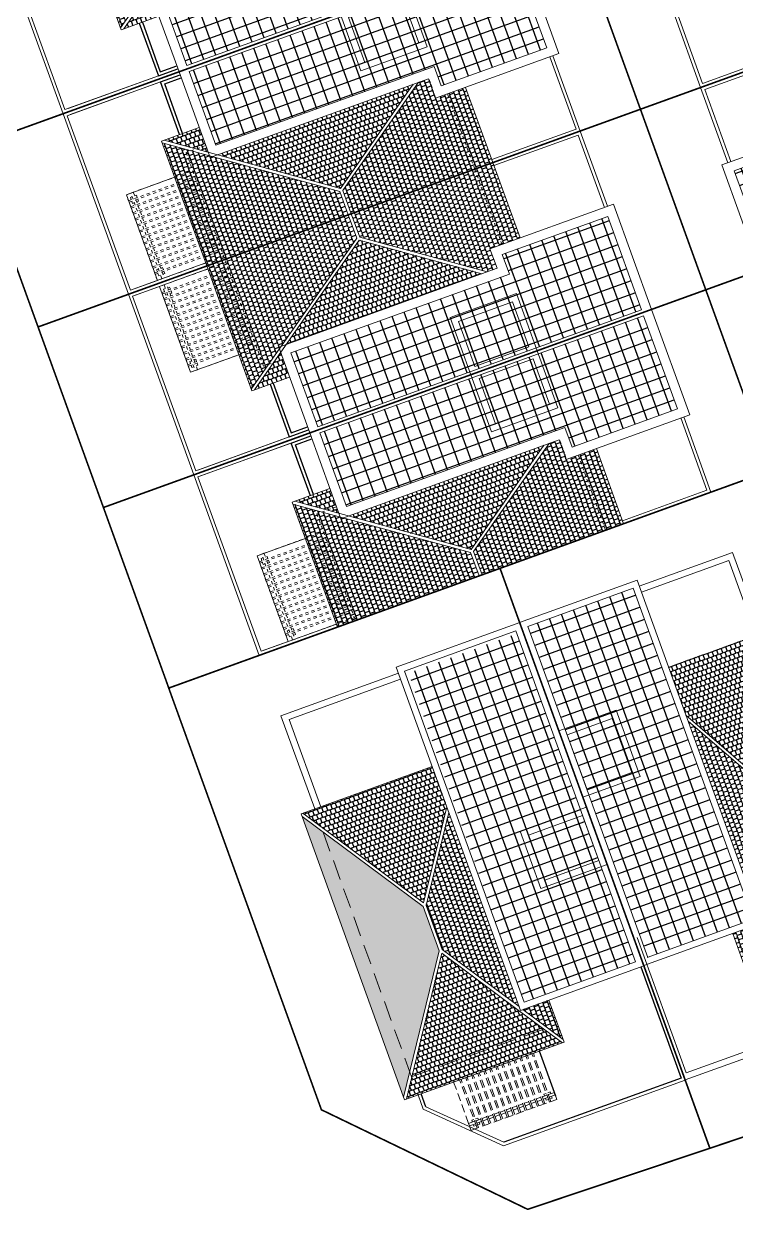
# Model space of a CAD drawing. Header units: metres. Extents: x 568336 to 569219, y 2065964 to 2066430.
# Drawn here: x 568620.91 to 568643.14, y 2066195.28 to 2066232.96 of the extents above; entities that cross this region are included whole.
import ezdxf
from ezdxf.xclip import XClip

# ---------------------------------------------------------------- set-up
doc = ezdxf.new("R2010")
doc.units = ezdxf.units.M
doc.linetypes.add('HIDDEN', pattern=[0.375, 0.25, -0.125])
doc.linetypes.add('HIDDEN2', pattern=[0.1875, 0.125, -0.0625])
for name, color, linetype, lineweight in [('-CONCRETE', 1, 'CONTINUOUS', 35), ('-DIM', 9, 'CONTINUOUS', 13), ('-DOOR', 137, 'CONTINUOUS', 9), ('-HATCH', 8, 'CONTINUOUS', 5), ('-HIDE', 3, 'HIDDEN', 13), ('-LINE1', 7, 'CONTINUOUS', 18), ('-LINE2', 252, 'CONTINUOUS', 9)]:
    doc.layers.add(name, color=color, linetype=linetype, lineweight=lineweight)
for name, color, linetype in [('-HATCH CONCRETE', 54, 'CONTINUOUS'), ('13. NET HATCH', 252, 'CONTINUOUS'), ('LoLK', 6, 'CONTINUOUS'), ('TIMDUONG', 1, 'CONTINUOUS')]:
    doc.layers.add(name, color=color, linetype=linetype)

# ---------------------------------------------------------------- blocks, each defined once
blk = doc.blocks.new('M2-T2.1')
at = {"layer": '13. NET HATCH'}
h = blk.add_hatch(dxfattribs=at)
h.set_pattern_fill('_USER', color=256, scale=0.4, angle=19.87733387619824, double=1, pattern_type=0)
h.set_pattern_definition([(19.87733387619824, (568227.5722207802, 2066582.671176444), (-0.1360030188104361, 0.3761690828263909), []), (109.8773338761982, (568227.5722207802, 2066582.671176444), (-0.3761690828263909, -0.1360030188104361), [])])
h.paths.add_polyline_path([(568632.9155201403, 2066212.682589221), (568636.30088506, 2066213.906559324), (568640.0068947611, 2066203.655435342), (568636.527547512, 2066202.397477228)])
h = blk.add_hatch(dxfattribs=at)
h.set_pattern_fill('MAIGO-12', color=256, scale=0.3, angle=19.87733387619823)
h.set_pattern_definition([(19.87733387619823, (569016.1298128878, 2066635.111411981), (0.01953057097603479, 0.1665639720868534), [0.12, -0.03, 0.12, -0.03]), (109.8773338761982, (569016.1106064339, 2066635.120418209), (-0.1215328350838618, 0.1155628400329398), [0.135, -0.165]), (64.87733387619822, (569016.1016002066, 2066635.101211755), (0.01953057097640636, 0.1665639720900222), [0.021213203436, -0.4030508652000001]), (154.8773338761982, (569016.1298128878, 2066635.111411981), (-0.1215328350861739, 0.1155628400351384), [0.021213203436, -0.4030508652000001])])
h.paths.add_polyline_path([(568633.3836134827, 2066205.504517156), (568634.1100024852, 2066208.496451787), (568633.6534152506, 2066209.759320823), (568629.6192339873, 2066208.30077238)])
h = blk.add_hatch(dxfattribs=at)
h.set_pattern_fill('MAIGO-12', color=256, scale=0.3, angle=109.8773338761982)
h.set_pattern_definition([(109.8773338761982, (568225.8177107985, 2066580.863445819), (-0.1665639720868534, 0.01953057097603476), [0.12, -0.03, 0.12, -0.03]), (199.8773338761982, (568225.8087045711, 2066580.844239366), (-0.1155628400329398, -0.1215328350838618), [0.135, -0.165]), (154.8773338761982, (568225.8279110249, 2066580.835233138), (-0.1665639720900222, 0.01953057097640633), [0.021213203436, -0.4030508652000001]), (244.8773338761982, (568225.8177107985, 2066580.863445819), (-0.1155628400351384, -0.121532835086174), [0.021213203436, -0.4030508652000001])])
h.paths.add_polyline_path([(568633.8723476019, 2066204.005658466), (568632.7620808232, 2066199.429652863), (568629.5937630449, 2066208.195286163), (568633.3724906037, 2066205.388206811)])
h = blk.add_hatch(dxfattribs=at)
h.set_pattern_fill('MAIGO-12', color=256, scale=0.3, angle=109.8773338761982)
h.set_pattern_definition([(109.8773338761982, (568221.3581635503, 2066580.824652372), (-0.1665639720868534, 0.01953057097603476), [0.12, -0.03, 0.12, -0.03]), (199.8773338761982, (568221.3491573229, 2066580.805445918), (-0.1155628400329398, -0.1215328350838618), [0.135, -0.165]), (154.8773338761982, (568221.3683637766, 2066580.796439691), (-0.1665639720900222, 0.01953057097640633), [0.021213203436, -0.4030508652000001]), (244.8773338761982, (568221.3581635503, 2066580.824652372), (-0.1155628400351384, -0.121532835086174), [0.021213203436, -0.4030508652000001])])
h.paths.add_polyline_path([(568633.9663885204, 2066204.03966296), (568636.3655027921, 2066202.257991133), (568634.171566606, 2066208.32617234), (568633.4665342267, 2066205.422203825)])
h = blk.add_hatch(dxfattribs=at)
h.set_pattern_fill('MAIGO-12', color=256, scale=0.3, angle=19.87733387619823)
h.set_pattern_definition([(19.87733387619823, (569019.3797050216, 2066626.12257516), (0.01953057097603479, 0.1665639720868534), [0.12, -0.03, 0.12, -0.03]), (109.8773338761982, (569019.3604985678, 2066626.131581387), (-0.1215328350838618, 0.1155628400329398), [0.135, -0.165]), (64.87733387619822, (569019.3514923404, 2066626.112374933), (0.01953057097640636, 0.1665639720900222), [0.021213203436, -0.4030508652000001]), (154.8773338761982, (569019.3797050216, 2066626.12257516), (-0.1215328350861739, 0.1155628400351384), [0.021213203436, -0.4030508652000001])])
h.paths.add_polyline_path([(568633.9552794128, 2066203.923353366), (568636.4270669129, 2066202.087711685), (568636.9979961049, 2066201.663718352), (568637.7200488886, 2066201.127494998), (568632.8495546792, 2066199.36606797)])
h = blk.add_hatch(dxfattribs=at)
h.set_pattern_fill('MAIGO-12', color=256, scale=0.3, angle=109.8773338761982)
h.set_pattern_definition([(109.8773338761982, (568220.939699805, 2066579.215628597), (-0.1665639720868534, 0.01953057097603476), [0.12, -0.03, 0.12, -0.03]), (199.8773338761982, (568220.9306935776, 2066579.196422143), (-0.1155628400329398, -0.1215328350838618), [0.135, -0.165]), (154.8773338761982, (568220.9499000314, 2066579.187415916), (-0.1665639720900222, 0.01953057097640633), [0.021213203436, -0.4030508652000001]), (244.8773338761982, (568220.939699805, 2066579.215628597), (-0.1155628400351384, -0.121532835086174), [0.021213203436, -0.4030508652000001])])
h.paths.add_polyline_path([(568636.4846700461, 2066202.16930439), (568637.7459019765, 2066201.232855162), (568637.3004938269, 2066202.464265505)])
at = {"layer": '-DOOR'}
for p, q in [((568636.4549143958, 2066214.068583784), (568640.1952413735, 2066203.723532066)), ((568628.9322417089, 2066211.348779734), (568632.5993925735, 2066212.674629228)), ((568629.9861486106, 2066208.433429471), (568628.9322417089, 2066211.348779734)), ((568629.1880521117, 2066211.228597042), (568630.1740732794, 2066208.501373179)), ((568641.5551263017, 2066199.962372911), (568640.1952413735, 2066203.723532066))]:
    blk.add_line(p, q, dxfattribs=at)
blk.add_lwpolyline([(568629.1880521117, 2066211.228597042), (568632.6673940829, 2066212.486544686)], dxfattribs=at)
at = {"layer": '-HATCH', "linetype": 'HIDDEN'}
for p, q in [((568636.797204588, 2066199.087784827), (568636.2516002895, 2066200.596426704)), ((568636.9382679941, 2066199.138785959), (568636.3928512082, 2066200.647510469)), ((568636.9852891293, 2066199.155786336), (568636.4396785116, 2066200.664445687)), ((568637.1263525354, 2066199.206787468), (568636.580877344, 2066200.715510616)), ((568637.1263525354, 2066199.206787468), (568636.580877344, 2066200.715510616)), ((568637.1263525354, 2066199.206787468), (568636.580877344, 2066200.715510616)), ((568637.1263525354, 2066199.206787468), (568636.580877344, 2066200.715510616)), ((568637.1733736708, 2066199.223787846), (568636.6279489858, 2066200.732534199)), ((568637.3144370768, 2066199.274788978), (568636.7690076522, 2066200.783548436)), ((568637.3614582121, 2066199.291789355), (568636.8160272078, 2066200.800553181)), ((568635.8097607455, 2066198.730776903), (568635.2641896241, 2066200.239327042)), ((568635.856781881, 2066198.74777728), (568635.3114014318, 2066200.256401317)), ((568635.997845287, 2066198.798778412), (568635.4524600982, 2066200.307415554)), ((568636.0448664223, 2066198.81577879), (568635.4992874016, 2066200.324350771)), ((568636.1859298283, 2066198.866779922), (568635.6403460681, 2066200.375365009)), ((568636.2329509638, 2066198.883780299), (568635.6873656235, 2066200.392369754)), ((568636.3740143697, 2066198.934781431), (568635.8284242902, 2066200.443383992)), ((568636.4210355051, 2066198.951781808), (568635.8756360977, 2066200.460458266)), ((568636.5620989111, 2066199.00278294), (568636.0165025122, 2066200.511402974)), ((568636.6091200465, 2066199.019783318), (568636.0637143198, 2066200.528477249)), ((568636.7501834526, 2066199.07078445), (568636.2047729862, 2066200.579491486)), ((568635.05742258, 2066198.458770865), (568634.5120689883, 2066199.967320638)), ((568635.1044437152, 2066198.475771242), (568634.5588962918, 2066199.984255855)), ((568635.2455071213, 2066198.526772375), (568634.7001472103, 2066200.035339621)), ((568635.2925282567, 2066198.543772752), (568634.7471667659, 2066200.052344367)), ((568635.4335916627, 2066198.594773884), (568634.8880331801, 2066200.103289076)), ((568635.480612798, 2066198.611774261), (568634.9350527357, 2066200.120293822)), ((568635.6216762041, 2066198.662775394), (568635.0763036542, 2066200.171377588)), ((568635.6686973394, 2066198.679775771), (568635.1231309576, 2066200.188312805))]:
    blk.add_line(p, q, dxfattribs=at)
blk.add_lwpolyline([(568637.0042272722, 2066200.868616229), (568634.323864196, 2066199.899255881), (568634.8694037225, 2066198.390793104), (568637.5495427536, 2066199.359790865)], close=True, dxfattribs=at)
for points in [[(568637.236235341, 2066199.4910862), (568637.095171935, 2066199.440085068)], [(568637.2158348882, 2066199.547511563), (568637.1453688692, 2066199.522034745), (568637.1657693221, 2066199.465609382)], [(568637.3538538634, 2066199.533610892), (568637.3334534105, 2066199.590036254), (568637.2628560235, 2066199.56451194)], [(568637.3104570801, 2066199.432852761), (568637.4985416216, 2066199.500854271), (568637.4713410179, 2066199.576088087), (568637.2832564764, 2066199.508086578)], [(568636.2958126339, 2066199.151078654), (568636.154749228, 2066199.100077522)], [(568636.4838971754, 2066199.219080163), (568636.3428337694, 2066199.168079031)], [(568636.3700343731, 2066199.092845215), (568636.5110977791, 2066199.143846347)], [(568636.6719817169, 2066199.287081672), (568636.5309183107, 2066199.23608054)], [(568636.5581189145, 2066199.160846724), (568636.6991823206, 2066199.211847856)], [(568636.8600662583, 2066199.355083182), (568636.7190028522, 2066199.30408205)], [(568636.746203456, 2066199.228848233), (568636.8872668621, 2066199.279849365)], [(568637.0481507997, 2066199.423084691), (568636.9070873936, 2066199.372083559)], [(568636.9342879973, 2066199.296849743), (568637.0753514034, 2066199.347850875)], [(568637.0481507997, 2066199.423084691), (568637.0481507997, 2066199.423084691)], [(568637.0481507997, 2066199.423084691), (568637.0481507997, 2066199.423084691)], [(568637.0753514034, 2066199.347850875), (568637.0753514034, 2066199.347850875)], [(568637.0753514034, 2066199.347850875), (568637.0753514034, 2066199.347850875)], [(568637.1223725388, 2066199.364851252), (568637.2634359448, 2066199.415852384)], [(568637.1929699258, 2066199.390375566), (568637.2133703786, 2066199.333950204), (568637.2838363976, 2066199.359427022)], [(568637.3308575329, 2066199.376427399), (568637.40145492, 2066199.401951713), (568637.3810544672, 2066199.458377075)], [(568634.908689141, 2066198.649567522), (568634.8882886881, 2066198.705992884), (568634.9588203913, 2066198.73149345)], [(568635.0058415266, 2066198.748493827), (568635.0763732296, 2066198.773994394), (568635.0967736825, 2066198.717569031)], [(568635.1673053856, 2066198.743069597), (568635.0262419794, 2066198.692068465)], [(568635.3553899269, 2066198.811071107), (568635.2143265209, 2066198.760069974)], [(568635.2415271247, 2066198.684836158), (568635.3825905307, 2066198.73583729)], [(568635.5434744684, 2066198.879072616), (568635.4024110623, 2066198.828071484)], [(568635.429611666, 2066198.752837667), (568635.5706750721, 2066198.8038388)], [(568635.7315590098, 2066198.947074126), (568635.5904956036, 2066198.896072993)], [(568635.6176962074, 2066198.820839177), (568635.7587596135, 2066198.871840309)], [(568635.9196435512, 2066199.015075635), (568635.7785801452, 2066198.964074503)], [(568635.805780749, 2066198.888840686), (568635.946844155, 2066198.939841819)], [(568636.1077280926, 2066199.083077144), (568635.9666646866, 2066199.032076012)], [(568635.9938652903, 2066198.956842196), (568636.1349286963, 2066199.007843328)], [(568636.1819498318, 2066199.024843705), (568636.3230132377, 2066199.075844837)], [(568634.9792208442, 2066198.675068088), (568634.7912019867, 2066198.607090326), (568634.8184025905, 2066198.53185651), (568635.006421448, 2066198.599834271)], [(568635.0268219007, 2066198.543408909), (568634.9562901976, 2066198.517908343), (568634.9358897448, 2066198.574333705)], [(568635.0534425832, 2066198.616834648), (568635.1945059893, 2066198.667835781)], [(568635.1239742863, 2066198.642335215), (568635.144374739, 2066198.585909852), (568635.073843036, 2066198.560409287)]]:
    blk.add_lwpolyline(points, dxfattribs=at)
at = {"layer": '-HATCH CONCRETE', "color": 251}
for p, q in [((568640.1691954546, 2066203.501444674), (568641.4270631948, 2066200.022422981)), ((568637.5141685063, 2066199.457632062), (568637.0042272722, 2066200.868616229)), ((568641.4270631948, 2066200.022422981), (568635.8892948226, 2066198.020256268)), ((568633.4569231462, 2066199.126504954), (568633.3101052451, 2066199.532627292))]:
    blk.add_line(p, q, dxfattribs=at)
at = {"layer": '-HIDE', "linetype": 'HIDDEN2', "ltscale": 5}
for p, q in [((568633.0117192824, 2066200.062813618), (568630.1901307307, 2066207.869167746)), ((568637.142605965, 2066201.556325671), (568633.0117192824, 2066200.062813618))]:
    blk.add_line(p, q, dxfattribs=at)
at = {"layer": '-LINE1'}
for p, q in [((568636.3868707712, 2066214.256653099), (568632.531391064, 2066212.862713769)), ((568640.4841590754, 2066202.92414069), (568636.3868707712, 2066214.256653099)), ((568636.2666183367, 2066214.00050542), (568632.7873050066, 2066212.742568131)), ((568640.0068802156, 2066203.655430068), (568636.2666183367, 2066214.00050542)), ((568636.4073687218, 2066202.141356093), (568632.531391064, 2066212.862713769)), ((568636.5275474673, 2066202.397477352), (568632.7873050066, 2066212.742568131)), ((568629.5629858354, 2066208.280435997), (568633.6534152506, 2066209.759320823)), ((568632.7925190474, 2066199.345440884), (568629.5629858354, 2066208.280435997)), ((568633.3724906037, 2066205.388206811), (568629.5937630449, 2066208.195286163)), ((568633.3836134827, 2066205.504517156), (568629.6193838167, 2066208.30082655)), ((568633.3836134827, 2066205.504517156), (568634.1100024852, 2066208.496451787)), ((568633.4665342267, 2066205.422203825), (568634.171566606, 2066208.32617234)), ((568633.8723476019, 2066204.005658466), (568633.3724906037, 2066205.388206811)), ((568633.9663885204, 2066204.03966296), (568633.4665342267, 2066205.422203825)), ((568633.8723476019, 2066204.005658466), (568632.7620808232, 2066199.429652863)), ((568633.9663885204, 2066204.03966296), (568636.3655027921, 2066202.257991133)), ((568633.9552794128, 2066203.923353366), (568632.8495546792, 2066199.36606797)), ((568633.9552794128, 2066203.923353366), (568636.4270669129, 2066202.087711685)), ((568636.5275474673, 2066202.397477352), (568640.0068947657, 2066203.655435329)), ((568636.4073687218, 2066202.141356093), (568640.262886034, 2066203.535318505)), ((568636.4846700461, 2066202.16930439), (568637.7459019765, 2066201.232855162)), ((568637.3004938269, 2066202.464265505), (568637.7766003258, 2066201.147946974)), ((568636.4270669129, 2066202.087711685), (568637.7200488886, 2066201.127494998)), ((568637.7766003258, 2066201.147946974), (568632.7925190474, 2066199.345440884))]:
    blk.add_line(p, q, dxfattribs=at)
for points in [[(568636.4042212928, 2066207.739255072), (568638.4729241783, 2066208.487189579), (568639.1189374824, 2066206.700389299), (568637.0502345968, 2066205.952454792)], [(568636.6603073435, 2066207.61917204), (568638.3528411463, 2066208.231103528), (568638.8628514316, 2066206.820472331), (568637.1703176288, 2066206.208540843)]]:
    blk.add_lwpolyline(points, close=True, dxfattribs=at)
at = {"layer": '-LINE2'}
for p, q in [((568635.8849806517, 2066197.912345515), (568641.5551263017, 2066199.962372911)), ((568633.2160521474, 2066199.498612742), (568633.3771831368, 2066199.05289806)), ((568635.8892948226, 2066198.020256268), (568633.4569231462, 2066199.126504954)), ((568635.8849806517, 2066197.912345515), (568633.3771831368, 2066199.05289806))]:
    blk.add_line(p, q, dxfattribs=at)
at = {"layer": 'TIMDUONG', "color": 1, "linetype": 'HIDDEN', "ltscale": 10, "const_width": 0.05}
blk.add_lwpolyline([(568635.7726575843, 2066215.952376971), (568625.4282189548, 2066212.211709992), (568630.1956530432, 2066199.03444783), (568636.6364510525, 2066195.923324992), (568642.3250382127, 2066197.832386907)], close=True, dxfattribs=at)
blk = doc.blocks.new('A$C4e74010f')
at = {"layer": '-LINE1', "linetype": 'HIDDEN'}
for p, q in [((158.0064844909648, 100.3152907365002), (158.0064844909648, 2200.785405926945)), ((208.0064844909648, 100.3152907365002), (208.0064844909648, 2200.785405926945)), ((358.0064844909648, 100.3152907365002), (358.0064844909648, 2200.785405926945)), ((408.0064844909648, 100.3152907365002), (408.0064844909648, 2200.785405926945)), ((558.0064844909648, 99.86534659507743), (558.0064844909648, 2200.335461785522)), ((608.0064844909648, 99.86534659507743), (608.0064844909648, 2200.335461785522)), ((758.0064844909939, 99.86534659507743), (758.0064844909939, 2200.335461785522)), ((808.0064844909939, 99.86534659507743), (808.0064844909939, 2200.335461785522)), ((958.0064844909648, 100.3152907365002), (958.0064844909648, 2200.785405926945)), ((1008.006484490965, 100.3152907365002), (1008.006484490965, 2200.785405926945)), ((1158.006484490965, 100.3152907365002), (1158.006484490965, 2200.785405926945)), ((1208.006484490965, 100.3152907365002), (1208.006484490965, 2200.785405926945)), ((1358.006484490965, 100.3152907365002), (1358.006484490965, 2200.785405926945)), ((1408.006484490965, 100.3152907365002), (1408.006484490965, 2200.785405926945)), ((1558.006484490994, 100.3152907365002), (1558.006484490994, 2200.785405926945)), ((1608.006484490994, 100.3152907365002), (1608.006484490994, 2200.785405926945)), ((1758.006484491023, 100.3152907365002), (1758.006484491023, 2200.785405926945)), ((1808.006484491023, 100.3152907365002), (1808.006484491023, 2200.785405926945)), ((1958.006484491023, 100.3152907365002), (1958.006484491023, 2200.785405926945)), ((2008.006484491023, 100.3152907365002), (2008.006484491023, 2200.785405926945)), ((2158.006484491023, 100.3152907365002), (2158.006484491023, 2200.785405926945)), ((2208.006484491023, 100.3152907365002), (2208.006484491023, 2200.785405926945)), ((2358.006484491052, 100.3152907365002), (2358.006484491052, 2200.785405926945)), ((2408.006484491052, 100.3152907365002), (2408.006484491052, 2200.785405926945)), ((2558.006484491052, 100.3152907365002), (2558.006484491052, 2200.785405926945)), ((2608.006484491052, 100.3152907365002), (2608.006484491052, 2200.785405926945)), ((2758.006484491081, 100.7652348779229), (2758.006484491081, 2201.235350068368)), ((2808.006484491081, 100.7652348779229), (2808.006484491081, 2201.235350068368)), ((2958.00648449111, 100.7652348779229), (2958.00648449111, 2201.235350068368)), ((3008.00648449111, 100.7652348779229), (3008.00648449111, 2201.235350068368)), ((3158.00648449111, 100.7652348779229), (3158.00648449111, 2201.235350068368)), ((3208.00648449111, 100.7652348779229), (3208.00648449111, 2201.235350068368)), ((3358.00648449111, 100.7652348779229), (3358.00648449111, 2201.235350068368)), ((3408.00648449111, 100.7652348779229), (3408.00648449111, 2201.235350068368))]:
    blk.add_line(p, q, dxfattribs=at)
blk.add_lwpolyline([(-0.0003190369752701372, 2200.333615124622), (3599.462084550498, 2200.785405926203), (3599.462084550498, 100.7652348771808), (-0.0003190369752701372, 100.3134440756003)], close=True, dxfattribs=at)
for points in [[(82.93663930598996, 330.3152907365002), (82.93663930598996, 390.3152907365002), (158.0064844909648, 390.3152907365002)], [(208.0064844909648, 390.3152907365002), (282.93663930599, 390.3152907365002), (282.93663930599, 330.3152907365002)], [(3358.00648449111, 390.7652348779229), (3283.00648449111, 390.7652348779229), (3283.00648449111, 330.7652348779229)], [(3483.00648449111, 330.7652348779229), (3483.00648449111, 390.7652348779229), (3408.00648449111, 390.7652348779229)], [(158.0064844909648, 250.3152907365002), (-0.0003190369752701372, 250.3134440756003), (-0.0003190369752701372, 330.3134440756003), (158.0064844909648, 330.3152907365002)], [(158.0064844909648, 190.3152907365002), (82.93663930598996, 190.3152907365002), (82.93663930598996, 250.3152907365002)], [(208.0064844909648, 330.3152907365002), (358.0064844909648, 330.3152907365002)], [(358.0064844909648, 250.3152907365002), (208.0064844909648, 250.3152907365002)], [(282.93663930599, 250.3152907365002), (282.93663930599, 190.3152907365002), (208.0064844909648, 190.3152907365002)], [(408.0064844909648, 330.3152907365002), (558.0064844909648, 330.3152907365002)], [(558.0064844909648, 250.3152907365002), (408.0064844909648, 250.3152907365002)], [(608.0064844909648, 330.3152907365002), (758.0064844909939, 330.3152907365002)], [(758.0064844909939, 250.3152907365002), (608.0064844909648, 250.3152907365002)], [(808.0064844909939, 330.3152907365002), (958.0064844909648, 330.3152907365002)], [(958.0064844909648, 250.3152907365002), (808.0064844909939, 250.3152907365002)], [(1008.006484490965, 330.3152907365002), (1158.006484490965, 330.3152907365002)], [(1158.006484490965, 250.3152907365002), (1008.006484490965, 250.3152907365002)], [(1208.006484490965, 330.3152907365002), (1358.006484490965, 330.3152907365002)], [(1358.006484490965, 250.3152907365002), (1208.006484490965, 250.3152907365002)], [(1408.006484490965, 330.3152907365002), (1558.006484490994, 330.3152907365002)], [(1558.006484490994, 250.3152907365002), (1408.006484490965, 250.3152907365002)], [(1608.006484490994, 330.3152907365002), (1758.006484491023, 330.3152907365002)], [(1758.006484491023, 250.3152907365002), (1608.006484490994, 250.3152907365002)], [(1808.006484491023, 330.3152907365002), (1958.006484491023, 330.3152907365002)], [(1958.006484491023, 250.3152907365002), (1808.006484491023, 250.3152907365002)], [(2008.006484491023, 330.3152907365002), (2158.006484491023, 330.3152907365002)], [(2158.006484491023, 250.3152907365002), (2008.006484491023, 250.3152907365002)], [(2208.006484491023, 330.3152907365002), (2358.006484491052, 330.3152907365002)], [(2358.006484491052, 250.3152907365002), (2208.006484491023, 250.3152907365002)], [(2408.006484491052, 330.3152907365002), (2558.006484491052, 330.3152907365002)], [(2558.006484491052, 250.3152907365002), (2408.006484491052, 250.3152907365002)], [(2608.006484491052, 330.3152907365002), (2758.006484491081, 330.438002775074)], [(2758.006484491081, 250.438002775074), (2608.006484491052, 250.3152907365002)], [(2808.006484491081, 330.4789067879319), (2958.00648449111, 330.6016188265057)], [(2958.00648449111, 250.6016188265057), (2808.006484491081, 250.4789067879319)], [(3008.00648449111, 330.6425228393491), (3158.00648449111, 330.7652348779229)], [(3158.00648449111, 250.7652348779229), (3008.00648449111, 250.6425228393491)], [(3208.00648449111, 330.7652348779229), (3358.00648449111, 330.7652348779229)], [(3358.00648449111, 250.7652348779229), (3208.00648449111, 250.7652348779229)], [(3283.00648449111, 250.7652348779229), (3283.00648449111, 190.7652348779229), (3358.00648449111, 190.7652348779229)], [(3408.00648449111, 330.7652348779229), (3599.462084550498, 330.7652348771808), (3599.462084550498, 250.7652348771808), (3408.00648449111, 250.7652348779229)], [(3408.00648449111, 190.7652348779229), (3483.00648449111, 190.7652348779229), (3483.00648449111, 250.7652348779229)]]:
    blk.add_lwpolyline(points, dxfattribs=at)
blk = doc.blocks.new('M3-T2.1')
at = {"layer": '13. NET HATCH'}
h = blk.add_hatch(dxfattribs=at)
h.set_pattern_fill('_USER', color=256, scale=0.4, angle=19.88877694274363, double=1, pattern_type=0)
h.set_pattern_definition([(19.88877694274363, (568223.6513931489, 2066582.087801799), (-0.1360781442811849, 0.3761419129118544), []), (109.8887769427436, (568223.6513931489, 2066582.087801799), (-0.3761419129118544, -0.1360781442811849), [])])
h.paths.add_polyline_path([(568644.7310491242, 2066217.066538482), (568641.4388299934, 2066215.876099969), (568645.1787799452, 2066205.53125817), (568648.4705606638, 2066206.721534324)])
h = blk.add_hatch(dxfattribs=at)
h.set_pattern_fill('MAIGO-12', color=256, scale=0.3, angle=19.88877694274361)
h.set_pattern_definition([(19.88877694274361, (569008.9009373919, 2066625.015506338), (0.0194973045655284, 0.1665678693946676), [0.12, -0.03, 0.12, -0.03]), (109.8887769427436, (569008.8817291398, 2066625.024508729), (-0.1215559127764169, 0.1155385652892232), [0.135, -0.165]), (64.88877694274362, (569008.8727267485, 2066625.005300477), (0.01949730456589934, 0.1665678693978365), [0.021213203436, -0.4030508652]), (154.8887769427436, (569008.9009373919, 2066625.015506338), (-0.1215559127787295, 0.1155385652914213), [0.021213203436, -0.4030508652])])
h.paths.add_polyline_path([(568642.2719937535, 2066209.16127844), (568638.884858703, 2066212.08152219), (568642.1688585707, 2066213.268984863), (568642.7082526642, 2066211.777257863)])
h = blk.add_hatch(dxfattribs=at)
h.set_pattern_fill('MAIGO-12', color=256, scale=0.3, angle=109.8887769427436)
h.set_pattern_definition([(109.8887769427436, (568210.5685535189, 2066576.296377968), (-0.1665678693946675, 0.01949730456552837), [0.12, -0.03, 0.12, -0.03]), (199.8887769427436, (568210.5595511275, 2066576.277169716), (-0.1155385652892232, -0.121555912776417), [0.135, -0.165]), (154.8887769427436, (568210.5787593797, 2066576.268167324), (-0.1665678693978365, 0.01949730456589933), [0.021213203436, -0.4030508652]), (244.8887769427436, (568210.5685535189, 2066576.296377968), (-0.1155385652914213, -0.1215559127787296), [0.021213203436, -0.4030508652000001])])
h.paths.add_polyline_path([(568642.663264062, 2066207.932173756), (568642.161826144, 2066202.846322501), (568638.8655887712, 2066211.966101232), (568642.2641192791, 2066209.036032804)])
h = blk.add_hatch(dxfattribs=at)
h.set_pattern_fill('MAIGO-12', color=256, scale=0.3, angle=109.8887769427436)
h.set_pattern_definition([(109.8887769427436, (568215.0067414091, 2066578.794005083), (-0.1665678693946675, 0.01949730456552837), [0.12, -0.03, 0.12, -0.03]), (199.8887769427436, (568214.9977390177, 2066578.774796831), (-0.1155385652892232, -0.121555912776417), [0.135, -0.165]), (154.8887769427436, (568215.0169472699, 2066578.76579444), (-0.1665678693978365, 0.01949730456589933), [0.021213203436, -0.4030508652]), (244.8887769427436, (568215.0067414091, 2066578.794005083), (-0.1155385652914213, -0.1215559127787296), [0.021213203436, -0.4030508652000001])])
h.paths.add_polyline_path([(568642.7573040139, 2066207.966180924), (568644.8326102768, 2066205.902218354), (568642.7776345066, 2066211.58537818), (568642.3581592215, 2066209.070039997)])
h = blk.add_hatch(dxfattribs=at)
h.set_pattern_fill('MAIGO-12', color=256, scale=0.3, angle=19.88877694274361)
h.set_pattern_definition([(19.88877694274361, (569009.3240844166, 2066623.409709532), (0.0194973045655284, 0.1665678693946676), [0.12, -0.03, 0.12, -0.03]), (109.8887769427436, (569009.3048761645, 2066623.418711923), (-0.1215559127764169, 0.1155385652892232), [0.135, -0.165]), (64.88877694274362, (569009.2958737732, 2066623.399503671), (0.01949730456589934, 0.1665678693978365), [0.021213203436, -0.4030508652]), (154.8887769427436, (569009.3240844166, 2066623.409709532), (-0.1215559127787295, 0.1155385652914213), [0.021213203436, -0.4030508652])])
h.paths.add_polyline_path([(568642.7494194421, 2066207.840963055), (568642.2490552673, 2066202.769393378), (568646.3265496846, 2066204.244187779), (568645.2370616996, 2066205.339659059), (568645.0592718804, 2066205.275371976), (568644.9211788035, 2066205.657276734)])
h = blk.add_hatch(dxfattribs=at)
h.set_pattern_fill('MAIGO-12', color=256, scale=0.3, angle=109.8887769427436)
h.set_pattern_definition([(109.8887769427436, (568214.7182900923, 2066577.579405103), (-0.1665678693946675, 0.01949730456552837), [0.12, -0.03, 0.12, -0.03]), (199.8887769427436, (568214.7092877009, 2066577.560196851), (-0.1155385652892232, -0.121555912776417), [0.135, -0.165]), (154.8887769427436, (568214.7284959531, 2066577.551194459), (-0.1665678693978365, 0.01949730456589933), [0.021213203436, -0.4030508652]), (244.8887769427436, (568214.7182900923, 2066577.579405103), (-0.1155385652914213, -0.1215559127787296), [0.021213203436, -0.4030508652000001])])
h.paths.add_polyline_path([(568646.4112334088, 2066204.332224028), (568645.953121858, 2066205.598579505), (568645.3631958393, 2066205.385267947)])
at = {"layer": '-DOOR'}
for p, q in [((568644.9180950476, 2066217.134169191), (568648.3526291586, 2066207.636094075)), ((568648.3263877132, 2066207.413204173), (568649.8564771945, 2066203.181975805)), ((568650.0189057691, 2066203.02803518), (568648.3526291586, 2066207.636094075)), ((568642.3657998722, 2066204.195253871), (568642.1781096482, 2066204.127386896)), ((568642.1781568469, 2066204.12725635), (568642.1781096482, 2066204.127386896)), ((568642.3657998722, 2066204.195253871), (568642.365830696, 2066204.195168626)), ((568642.569811275, 2066203.631044223), (568643.5559678283, 2066200.903750385)), ((568643.436164357, 2066200.647757374), (568642.3821074152, 2066203.563153363)), ((568643.436164357, 2066200.647757374), (568650.0189057691, 2066203.02803518)), ((568649.8564771945, 2066203.181975805), (568643.5559678283, 2066200.903750385))]:
    blk.add_line(p, q, dxfattribs=at)
for points in [[(568639.2540714715, 2066212.215025965), (568638.3359647219, 2066214.75410573), (568641.2507449416, 2066215.808083653)], [(568641.3187535955, 2066215.620001606), (568638.5917796711, 2066214.633932717), (568639.4418777954, 2066212.28293492)], [(568639.6459036716, 2066211.718689015), (568639.6459111487, 2066211.718668337), (568639.4581048246, 2066211.650759382), (568639.4580973475, 2066211.65078006)]]:
    blk.add_lwpolyline(points, dxfattribs=at)
at = {"layer": '-HIDE', "linetype": 'HIDDEN2', "ltscale": 5}
for p, q in [((568642.3728844477, 2066212.704738956), (568639.4580973485, 2066211.65078006)), ((568639.4580973485, 2066211.65078006), (568642.1791050907, 2066204.127769481)), ((568645.8024003869, 2066204.69264782), (568645.5298356162, 2066205.445523283)), ((568642.4156725402, 2066203.467697702), (568645.8013959443, 2066204.692284521))]:
    blk.add_line(p, q, dxfattribs=at)
at = {"layer": '-LINE1'}
for p, q in [((568641.1827342233, 2066215.99617141), (568644.8506461065, 2066217.322456935)), ((568648.6412840576, 2066206.835879651), (568644.8506461065, 2066217.322456935)), ((568641.4388299934, 2066215.876099969), (568644.7305441073, 2066217.066355766)), ((568648.471065715, 2066206.721716946), (568644.7305440733, 2066217.06635586)), ((568642.404805785, 2066197.61652009), (568635.7743443591, 2066215.954599524)), ((568645.0592718804, 2066205.275371976), (568641.1827342233, 2066215.99617141)), ((568645.1787799452, 2066205.53125817), (568641.4388299934, 2066215.876099969)), ((568642.1688585707, 2066213.268984863), (568638.8309118557, 2066212.06201553)), ((568638.8309118557, 2066212.06201553), (568642.1974233887, 2066202.750718575)), ((568638.8655887712, 2066211.966101232), (568642.2641192791, 2066209.036032804)), ((568638.884858703, 2066212.08152219), (568642.2719937535, 2066209.16127844)), ((568642.2719937535, 2066209.16127844), (568642.7082526691, 2066211.777257849)), ((568642.3581592215, 2066209.070039997), (568642.7776345066, 2066211.58537818)), ((568642.663264062, 2066207.932173756), (568642.2641192791, 2066209.036032804)), ((568642.7573040139, 2066207.966180924), (568642.3581592215, 2066209.070039997)), ((568642.663264062, 2066207.932173756), (568642.1621624662, 2066202.848245323)), ((568642.7494194421, 2066207.840963055), (568642.2490552673, 2066202.769393378)), ((568642.7494194421, 2066207.840963055), (568644.9211788035, 2066205.657276734)), ((568642.7573040139, 2066207.966180924), (568644.8326102768, 2066205.902218354)), ((568645.1787799452, 2066205.53125817), (568648.4870601625, 2066206.727500384)), ((568645.0592718804, 2066205.275371976), (568648.7261173897, 2066206.601267939)), ((568646.4295978143, 2066204.281459394), (568645.953121858, 2066205.598579505)), ((568645.2370616996, 2066205.339659059), (568646.3265496846, 2066204.244187779)), ((568645.3552799295, 2066205.382405631), (568646.4112334088, 2066204.332224028)), ((568642.1974233887, 2066202.750718575), (568646.4295978143, 2066204.281459394))]:
    blk.add_line(p, q, dxfattribs=at)
blk.add_lwpolyline([(568636.4544187393, 2066214.073811864), (568635.7743342449, 2066215.954627497), (568644.2378632918, 2066219.014926327), (568644.9163347573, 2066217.133527438)], dxfattribs=at)
blk.add_lwpolyline([(568636.4544187393, 2066214.073811864), (568635.7743342449, 2066215.954627497), (568644.2378632918, 2066219.014926327), (568644.9163347573, 2066217.133527438)], dxfattribs=at)
for points in [[(568644.287425339, 2066213.290996724), (568646.0742040393, 2066213.937078666), (568646.8222989193, 2066211.868177013), (568645.0355202188, 2066211.222095071)], [(568644.5435159327, 2066213.170923381), (568645.9541306964, 2066213.680988072), (568646.5662083258, 2066211.988250356), (568645.1555935619, 2066211.478185665)]]:
    blk.add_lwpolyline(points, close=True, dxfattribs=at)
at = {"layer": 'TIMDUONG', "color": 1, "linetype": 'HIDDEN', "ltscale": 10, "const_width": 0.05}
blk.add_lwpolyline([(568635.7735817502, 2066215.953206084), (568644.2370668934, 2066219.014086969), (568650.7947024729, 2066200.896552743), (568642.398659396, 2066197.637111241)], close=True, dxfattribs=at)
at = {"layer": '-LINE1'}
ref = blk.add_blockref('A$C4e74010f', (568643.1648482583, 2066201.398686637), dxfattribs=dict(at, xscale=0.001, yscale=0.001, zscale=0.001, rotation=19.87950163945055))
XClip(ref).set_block_clipping_path([(0.053268493502400815, 4.054399447679316), (3680.3714907662943, 1600.4705136804587)])
blk = doc.blocks.new('M1-T2')
at = {"layer": '13. NET HATCH'}
h = blk.add_hatch(dxfattribs=at)
h.set_pattern_fill('_USER', color=256, scale=400, double=1, pattern_type=0)
h.set_pattern_definition([(0, (-72019.69939832893, 268497.2421785052), (0, 400), []), (90, (-72019.69939832893, 268497.2421785052), (-400, 2.449293598294706e-14), [])])
h.paths.add_polyline_path([(194781.5083361329, 48852.05986008693), (191681.544559012, 48852.02168850085), (191681.544559012, 38102.40786097664), (194132.0005485586, 38102.40786125885), (194131.4212575209, 45352.40786124712), (194781.544961986, 45352.40786124712)])
h = blk.add_hatch(dxfattribs=at)
h.set_pattern_fill('MAIGO-12', color=256, scale=300)
h.set_pattern_definition([(0, (-71937.9789743879, 277997.6911625504), (75, 150), [120, -30, 120, -30]), (90, (-71952.9789743879, 278012.6911625504), (-74.99999999999999, 150), [135, -165]), (45, (-71967.9789743879, 277997.6911625504), (75.00000000142687, 150.0000000028537), [21.213203436, -403.0508652]), (135, (-71937.9789743879, 277997.6911625504), (-75.00000000142686, 150.0000000028537), [21.213203436, -403.0508652])])
h.paths.add_polyline_path([(197581.6412454823, 41352.9552652062), (196807.5640601909, 41352.89341472676), (194431.4716759799, 44721.41780417197), (194431.4452291422, 45052.40786124712), (195081.5481016735, 45052.40786124712), (195081.537636375, 46052.38191274014), (197581.6364075298, 46052.40807769892)])
h = blk.add_hatch(dxfattribs=at)
h.set_pattern_fill('MAIGO-12', color=256, scale=300, angle=-90.00000000000001)
h.set_pattern_definition([(270, (426586.0623544162, 307889.9603437659), (150, -75.00000000000003), [120, -30, 120, -30]), (360, (426601.0623544162, 307904.9603437659), (150, 74.99999999999996), [135, -165]), (315, (426586.0623544162, 307919.9603437659), (150.0000000028537, -75.0000000014269), [21.213203436, -403.0508652]), (44.99999999999999, (426586.0623544162, 307889.9603437659), (150.0000000028537, 75.00000000142683), [21.213203436, -403.0508652])])
h.paths.add_polyline_path([(196720.4603611046, 41302.88770931555), (194431.4855396117, 44547.91032072683), (194432.0041152306, 38057.78188376474)])
h = blk.add_hatch(dxfattribs=at)
h.set_pattern_fill('MAIGO-12', color=256, scale=300)
h.set_pattern_definition([(0, (-71937.9789743879, 268648.8918156191), (75, 150), [120, -30, 120, -30]), (90, (-71952.9789743879, 268663.8918156191), (-74.99999999999999, 150), [135, -165]), (45, (-71967.9789743879, 268648.8918156191), (75.00000000142687, 150.0000000028537), [21.213203436, -403.0508652]), (135, (-71937.9789743879, 268648.8918156191), (-75.00000000142686, 150.0000000028537), [21.213203436, -403.0508652])])
h.paths.add_polyline_path([(197581.6492357035, 41252.95526552543), (196807.5689006547, 41252.89341479431), (193493.5503469635, 36553.50668456674), (197581.6540736293, 36553.51670549273)])
h = blk.add_hatch(dxfattribs=at)
h.set_pattern_fill('MAIGO-12', color=256, scale=300, angle=-90.00000000000001)
h.set_pattern_definition([(270, (425567.8702235491, 306464.4310452158), (150, -75.00000000000003), [120, -30, 120, -30]), (360, (425582.8702235491, 306479.4310452158), (150, 74.99999999999996), [135, -165]), (315, (425567.8702235491, 306494.4310452158), (150.0000000028537, -75.0000000014269), [21.213203436, -403.0508652]), (44.99999999999999, (425567.8702235491, 306464.4310452158), (150.0000000028537, 75.00000000142683), [21.213203436, -403.0508652])])
h.paths.add_polyline_path([(194251.9137550937, 37802.40786127265), (193431.7609352131, 37802.4078611782), (193432.3257872818, 36640.20530935889)])
at = {"layer": '-CONCRETE', "color": 1, "linetype": 'HIDDEN', "ltscale": 10, "const_width": 50}
blk.add_lwpolyline([(191581.7177010371, 50951.98888872014), (197581.6939540912, 50951.98888872005), (197581.7429788466, 30952.01227472891), (191581.7667257926, 30952.01227472891)], close=True, dxfattribs=at)
at = {"layer": '-DIM'}
for points in [[(191581.6054067312, 45352.34088985813), (193481.8664234671, 45352.34088985813), (193481.8664234671, 43152.41811580034), (191581.6054067312, 43152.41811580034)], [(191781.6054067312, 45152.34088985813), (193281.8664234671, 45152.34088985813), (193281.8664234671, 43352.41811580034), (191781.6054067312, 43352.41811580034)]]:
    blk.add_lwpolyline(points, close=True, dxfattribs=at)
at = {"layer": '-DOOR'}
for p, q in [((191581.7554881212, 33952.36951132128), (191581.755488128, 37802.40786096515)), ((191681.6789614691, 37802.40786097665), (191681.6789614624, 34152.67875149207)), ((197482.0082696404, 36553.51646123689), (197481.6688462046, 34151.3781753963)), ((197581.7526964178, 36553.51670573448), (197581.6657835785, 33951.02410554287))]:
    blk.add_line(p, q, dxfattribs=at)
at = {"layer": '-HATCH'}
for p, q in [((195081.507289891, 48952.0313275103), (197581.7223046749, 48952.0313275103)), ((197481.7222414731, 48852.05573844664), (197481.7222377752, 46052.40703204017)), ((197581.7223046749, 48952.0313275103), (197581.6520589089, 46052.40807786272)), ((197581.6657835785, 33951.02410554287), (191581.7554881212, 33952.36951132128))]:
    blk.add_line(p, q, dxfattribs=at)
at = {"layer": '-HATCH', "linetype": 'HIDDEN'}
for p, q in [((194832.0781148251, 34949.89879636346), (194832.0781148251, 37150.36891155391)), ((194882.0781148251, 34949.89879636346), (194882.0781148251, 37150.36891155391)), ((195032.0781148251, 34949.89879636346), (195032.0781148251, 37150.36891155391)), ((195082.0781148252, 34949.89879636346), (195082.0781148252, 37150.36891155391)), ((195082.0781148251, 34949.89879636346), (195082.0781148251, 37150.36891155391)), ((195082.0781148251, 34949.89879636346), (195082.0781148251, 37150.36891155391)), ((195082.0781148251, 34949.89879636346), (195082.0781148251, 37150.36891155391)), ((195232.0781148252, 34949.89879636346), (195232.0781148252, 37150.36891155391)), ((195282.0781148252, 34949.89879636346), (195282.0781148252, 37150.36891155391)), ((195432.0781148252, 34949.89879636346), (195432.0781148252, 37150.36891155392)), ((195482.0781148252, 34949.89879636346), (195482.0781148252, 37150.36891155392)), ((195632.0781148252, 34949.89879636346), (195632.0781148252, 37150.36891155391)), ((195682.0781148252, 34949.89879636346), (195682.0781148252, 37150.36891155391)), ((195832.0781148252, 34949.89879636346), (195832.0781148252, 37150.36891155391)), ((195882.0781148252, 34949.89879636346), (195882.0781148252, 37150.36891155391)), ((196032.0781148252, 34949.89879636346), (196032.0781148252, 37150.36891155391)), ((196082.0781148252, 34949.89879636346), (196082.0781148252, 37150.36891155391)), ((196232.0781148253, 34949.89879636346), (196232.0781148253, 37150.36891155392)), ((196282.0781148253, 34949.89879636346), (196282.0781148253, 37150.36891155392)), ((196432.0781148253, 34949.89879636346), (196432.0781148253, 37150.36891155392)), ((196482.0781148253, 34949.89879636346), (196482.0781148253, 37150.36891155392)), ((196632.0781148253, 34949.89879636346), (196632.0781148253, 37150.36891155392)), ((196682.0781148253, 34949.89879636346), (196682.0781148253, 37150.36891155392)), ((196832.0781148253, 34949.89879636346), (196832.0781148253, 37150.36891155391)), ((196882.0781148253, 34949.89879636346), (196882.0781148253, 37150.36891155391)), ((197032.0781148253, 34949.89879636346), (197032.0781148253, 37150.36891155391)), ((197082.0781148253, 34949.89879636346), (197082.0781148253, 37150.36891155391)), ((197232.0781148253, 34949.89879636346), (197232.0781148253, 37150.36891155391)), ((197282.0781148253, 34949.89879636346), (197282.0781148253, 37150.36891155391))]:
    blk.add_line(p, q, dxfattribs=at)
at = {"layer": '-HATCH'}
for points in [[(197481.7222414731, 48852.05573844664), (195081.509382983, 48852.03343139064)], [(194632.0781148252, 36553.50947537227), (194632.0781148252, 34949.89879636346), (197482.0082696404, 34949.89879636346), (197481.4005076007, 34052.42727081922), (191681.9473000663, 34051.62965606915), (191682.3114230807, 37153.50714727336)], [(191682.3114230807, 37153.50714727336), (193432.076313036, 37153.50714727336)]]:
    blk.add_lwpolyline(points, dxfattribs=at)
at = {"layer": '-HATCH', "linetype": 'HIDDEN'}
blk.add_lwpolyline([(194632.0781148251, 37149.91896741249), (197482.0082696404, 37149.91896741249), (197482.0082696404, 34949.89879636346), (194632.0781148251, 34949.89879636346)], close=True, dxfattribs=at)
for points in [[(194832.0781148251, 35099.89879636346), (194632.0781148251, 35099.89879636346), (194632.0781148251, 35179.89879636346), (194832.0781148251, 35179.89879636346)], [(194757.0082696402, 35179.89879636346), (194757.0082696402, 35239.89879636346), (194832.0781148251, 35239.89879636346)], [(194832.0781148251, 35039.89879636346), (194757.0082696402, 35039.89879636346), (194757.0082696402, 35099.89879636346)], [(194882.0781148251, 35239.89879636346), (194957.0082696402, 35239.89879636346), (194957.0082696402, 35179.89879636346)], [(194882.0781148251, 35179.89879636346), (195032.0781148251, 35179.89879636346)], [(195032.0781148251, 35099.89879636346), (194882.0781148251, 35099.89879636346)], [(194957.0082696402, 35099.89879636346), (194957.0082696402, 35039.89879636346), (194882.0781148251, 35039.89879636346)], [(195082.0781148251, 35179.89879636346), (195082.0781148251, 35179.89879636346)], [(195082.0781148252, 35179.89879636346), (195082.0781148251, 35179.89879636346)], [(195082.0781148252, 35179.89879636346), (195232.0781148252, 35179.89879636346)], [(195232.0781148252, 35099.89879636346), (195082.0781148252, 35099.89879636346)], [(195082.0781148251, 35099.89879636346), (195082.0781148252, 35099.89879636346)], [(195082.0781148251, 35099.89879636346), (195082.0781148251, 35099.89879636346)], [(195282.0781148252, 35179.89879636346), (195432.0781148252, 35179.89879636346)], [(195432.0781148252, 35099.89879636346), (195282.0781148252, 35099.89879636346)], [(195482.0781148252, 35179.89879636346), (195632.0781148252, 35179.89879636346)], [(195632.0781148252, 35099.89879636346), (195482.0781148252, 35099.89879636346)], [(195682.0781148252, 35179.89879636346), (195832.0781148252, 35179.89879636346)], [(195832.0781148252, 35099.89879636346), (195682.0781148252, 35099.89879636346)], [(195882.0781148252, 35179.89879636346), (196032.0781148252, 35179.89879636346)], [(196032.0781148252, 35099.89879636346), (195882.0781148252, 35099.89879636346)], [(196082.0781148252, 35179.89879636346), (196232.0781148253, 35179.89879636346)], [(196232.0781148253, 35099.89879636346), (196082.0781148252, 35099.89879636346)], [(196282.0781148253, 35179.89879636346), (196432.0781148253, 35179.89879636346)], [(196432.0781148253, 35099.89879636346), (196282.0781148253, 35099.89879636346)], [(196482.0781148253, 35179.89879636346), (196632.0781148253, 35179.89879636346)], [(196632.0781148253, 35099.89879636346), (196482.0781148253, 35099.89879636346)], [(196682.0781148253, 35179.89879636346), (196832.0781148253, 35179.89879636346)], [(196832.0781148253, 35099.89879636346), (196682.0781148253, 35099.89879636346)], [(196882.0781148253, 35179.89879636346), (197032.0781148253, 35179.89879636346)], [(197032.0781148253, 35099.89879636346), (196882.0781148253, 35099.89879636346)], [(197082.0781148253, 35179.89879636346), (197232.0781148253, 35179.89879636346)], [(197232.0781148253, 35099.89879636346), (197082.0781148253, 35099.89879636346)], [(197232.0781148253, 35239.89879636346), (197157.0781148253, 35239.89879636346), (197157.0781148253, 35179.89879636346)], [(197157.0781148253, 35099.89879636346), (197157.0781148253, 35039.89879636346), (197232.0781148253, 35039.89879636346)], [(197357.0781148253, 35179.89879636346), (197357.0781148253, 35239.89879636346), (197282.0781148253, 35239.89879636346)], [(197282.0781148253, 35179.89879636346), (197482.0082696404, 35179.89879636346), (197482.0082696404, 35099.89879636346), (197282.0781148253, 35099.89879636346)], [(197282.0781148253, 35039.89879636346), (197357.0781148253, 35039.89879636346), (197357.0781148253, 35099.89879636346)]]:
    blk.add_lwpolyline(points, dxfattribs=at)
at = {"layer": '-HATCH CONCRETE', "color": 251}
for p, q in [((191682.3114230807, 37153.50714727336), (191681.9954599081, 37802.40786097669)), ((193432.076313036, 37153.50714727336), (191682.3114230807, 37153.50714727336))]:
    blk.add_line(p, q, dxfattribs=at)
blk.add_lwpolyline([(193432.027711175, 37253.50714727336), (191782.3114230807, 37253.50714727336), (191781.9952733098, 37802.40786098821)], dxfattribs=at)
at = {"layer": '-HIDE', "linetype": 'HIDDEN2', "ltscale": 5}
for p, q in [((197581.726349521, 45452.40807863946), (195081.543915717, 45452.3819128051)), ((194031.7607389405, 37802.95750426031), (194032.0763839002, 37153.50714727336)), ((194032.0763839002, 37153.50714727336), (197581.6543818389, 37153.51978471873))]:
    blk.add_line(p, q, dxfattribs=at)
at = {"layer": '-LINE1'}
for p, q in [((191581.544559012, 49152.02045716772), (195081.5051964397, 49152.06355413864)), ((191581.544559012, 37802.40786096513), (191581.544559012, 49152.02045716772)), ((195081.5481016735, 45052.40786124712), (195081.5051964397, 49152.06355413864)), ((191681.544559012, 48852.02168850085), (194781.5083361329, 48852.05986008693)), ((191681.544559012, 38102.40786097664), (191681.544559012, 48852.02168850085)), ((194781.544961986, 45352.40786124712), (194781.5083361329, 48852.05986008693)), ((197581.6364075298, 46052.40807769892), (195081.537636375, 46052.38191274014)), ((197581.6540736293, 36553.51670549273), (197581.6364075298, 46052.40807769892)), ((194131.4212575209, 45352.40786124712), (194132.0005485586, 38102.40786125885)), ((194781.544961986, 45352.40786124712), (194131.4212575209, 45352.40786124712)), ((194431.4452291422, 45052.40786124712), (194432.0245201799, 37802.4078612934)), ((195081.5481016735, 45052.40786124712), (194431.4452291422, 45052.40786124712)), ((194431.4716759799, 44721.41780417197), (196807.5622111425, 41352.89341457902)), ((194431.4855396117, 44547.91032072683), (196720.4603611046, 41302.88770931556)), ((193432.3257872818, 36640.20530935889), (196720.4603611046, 41302.88770931555)), ((193493.5503469635, 36553.50668456674), (196807.5689006547, 41252.89341479431)), ((196807.5622111425, 41352.89341457902), (197581.6412454823, 41352.9552652062)), ((196807.5689006547, 41252.89341479431), (197581.6492357034, 41252.95526552543)), ((191681.544559012, 38102.40786097664), (194132.0005485586, 38102.40786125885)), ((191581.544559012, 37802.40786096513), (194432.0245201799, 37802.4078612934)), ((193431.7609352131, 37802.40786117821), (193432.3679244998, 36553.5065345939)), ((193432.3679244998, 36553.5065345939), (197581.6540736293, 36553.51670549273))]:
    blk.add_line(p, q, dxfattribs=at)
at = {"layer": '-LINE1', "lineweight": 18}
blk.add_lwpolyline([(191581.7411493842, 50951.93153578669), (197581.7174024383, 50951.9315357866), (197581.7664271937, 30951.95492153367), (191581.7901741396, 30951.95492153367)], close=True, dxfattribs=at)

msp = doc.modelspace()

# ---------------------------------------------------------------- block references
at = {"layer": '-DIM'}
for p, xscale, yscale, zscale, rotation in [((568620.8701635508, 2066433.430942543), -0.0009999999999999994, 0.0009999999999999996, 0.0009999999999999998, 109.8838288205772), ((568655.3627370134, 2066038.451329221), -0.001, 0.001, 0.001, 289.8844193008641), ((568755.2709917835, 2066061.825366889), 0.0009999999999999998, 0.0009999999999999998, 0.0009999999999999998, 109.8838291794705), ((568525.0397153642, 2066398.770640597), 0.0009999999999999998, 0.0009999999999999998, 0.0009999999999999998, 289.8844196597573), ((568624.9519600839, 2066422.146512559), -0.0009999999999999994, 0.0009999999999999996, 0.0009999999999999998, 109.8838288205772), ((568659.4442827172, 2066027.166510077), -0.001, 0.001, 0.001, 289.8844193008641), ((568529.1215118973, 2066387.486210612), 0.0009999999999999998, 0.0009999999999999998, 0.0009999999999999998, 289.8844196597573)]:
    msp.add_blockref('M1-T2', p, dxfattribs=dict(at, xscale=xscale, yscale=yscale, zscale=zscale, rotation=rotation))
at = {"layer": 'LoLK', "xscale": -1, "rotation": 39.76827858219413}
msp.add_blockref('M3-T2.1', (2327444.981189129, 841794.6789989083), dxfattribs=at)
at = {"layer": 'LoLK'}
msp.add_blockref('M2-T2.1', (0, 0), dxfattribs=at)

doc.saveas('drawing.dxf')
